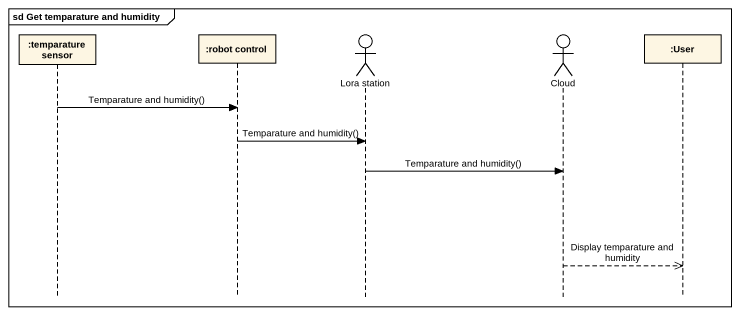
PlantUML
@startuml
mainframe sd Get temparature and humidity
hide footbox
participant ":temparature sensor" as temparature_sensor
participant ":robot control" as robot_control
actor "Lora station" as Lora_station
actor "Cloud" as Cloud_
participant ":User" as User

temparature_sensor -> robot_control : Temparature and humidity()
robot_control -> Lora_station : Temparature and humidity()
Lora_station -> Cloud_ : Temparature and humidity()
Cloud_ -->> User : Display temparature and humidity
@enduml
